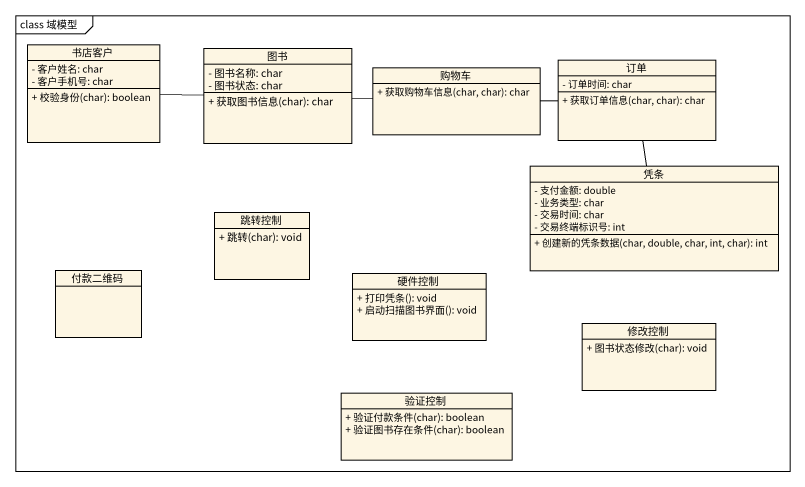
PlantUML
@startuml
mainframe class 域模型
hide circle
hide empty members
skinparam classAttributeIconSize 0
class 书店客户 {
  - 客户姓名: char
  - 客户手机号: char
  + 校验身份(char): boolean
}
class 图书 {
  - 图书名称: char
  - 图书状态: char
  + 获取图书信息(char): char
}
class 购物车 {
  + 获取购物车信息(char, char): char
}
class 订单 {
  - 订单时间: char
  + 获取订单信息(char, char): char
}
class 凭条 {
  - 支付金额: double
  - 业务类型: char
  - 交易时间: char
  - 交易终端标识号: int
  + 创建新的凭条数据(char, double, char, int, char): int
}
class 跳转控制 {
  + 跳转(char): void
}
class 付款二维码
class 硬件控制 {
  + 打印凭条(): void
  + 启动扫描图书界面(): void
}
class 修改控制 {
  + 图书状态修改(char): void
}
class 验证控制 {
  + 验证付款条件(char): boolean
  + 验证图书存在条件(char): boolean
}
书店客户 -right- 图书
图书 -right- 购物车
购物车 -right- 订单
订单 -- 凭条
@enduml
